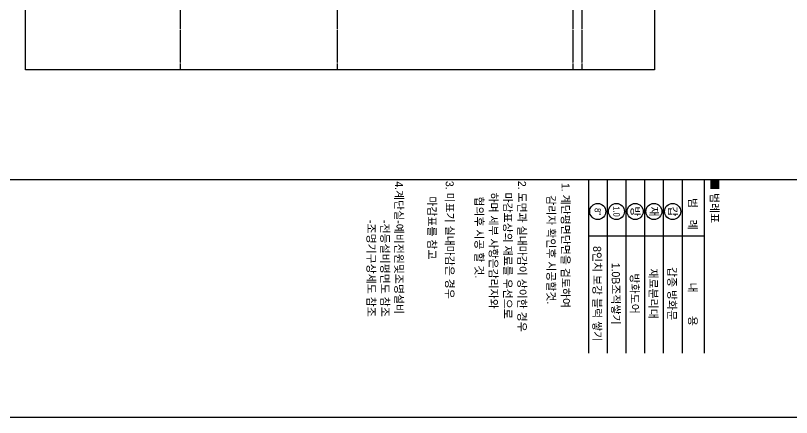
# Model space of a CAD drawing. Header units: millimetres. Extents: x 11948722 to 13111668, y -10771712 to -10232988.
# Drawn here: x 12773137 to 12794885, y -10515136 to -10503863 of the extents above; entities that cross this region are included whole.
import ezdxf
from ezdxf.enums import TextEntityAlignment as Align

# ---------------------------------------------------------------- set-up
doc = ezdxf.new("R2010")
doc.units = ezdxf.units.MM
doc.header["$LTSCALE"] = 150
doc.header["$MEASUREMENT"] = 0
doc.linetypes.add('CEN', pattern=[6.2, 6, -0.1, 0, -0.1])
doc.linetypes.add('HID', pattern=[2.3, 1.5, -0.8])
doc.layers.get('0').update_dxf_attribs({"linetype": 'CONTINUOUS'})
doc.layers.get('Defpoints').update_dxf_attribs({"color": 117, "linetype": 'CONTINUOUS'})
for name, color, linetype in [('A-중심선', 10, 'CEN'), ('BOX', 7, 'CONTINUOUS'), ('BOX TEXT', 3, 'CONTINUOUS'), ('TEX-SYM', 3, 'CONTINUOUS')]:
    doc.layers.add(name, color=color, linetype=linetype)
doc.styles.add('돋움', font='')
doc.styles.get('돋움').set_extended_font_data('Dotum')

msp = doc.modelspace()

# ---------------------------------------------------------------- linework, layer by layer
for centre in [(12789454.3, -10509358.8), (12789979.3, -10509358.8), (12790504.3, -10509358.8), (12791029.3, -10509358.8), (12791554.3, -10509358.8)]:
    msp.add_circle(centre, 225)
at = {"layer": 'A-중심선'}
for p, q in [((12777754.7, -10458703.5), (12777754.7, -10505384.5)), ((12782154.7, -10458703.5), (12782154.7, -10505384.5)), ((12788754.7, -10458703.5), (12788754.7, -10505384.5)), ((12789004.7, -10458703.5), (12789004.7, -10505384.5))]:
    msp.add_line(p, q, dxfattribs=at)
at = {"layer": 'BOX'}
for points in [[(12789191.8, -10508461.3), (12789191.8, -10513336.3)], [(12791816.8, -10508461.3), (12791816.8, -10513336.3)], [(12792435.5, -10508461.3), (12792435.5, -10513336.3)], [(12792435.5, -10510047.6), (12789191.8, -10510047.6)]]:
    msp.add_lwpolyline(points, dxfattribs=at)
at = {"layer": 'BOX', "color": 252}
for points in [[(12789716.8, -10508461.3), (12789716.8, -10513336.3)], [(12790241.8, -10508461.3), (12790241.8, -10513336.3)], [(12790766.8, -10508461.3), (12790766.8, -10513336.3)], [(12791291.8, -10508461.3), (12791291.8, -10513336.3)]]:
    msp.add_lwpolyline(points, dxfattribs=at)
at = {"layer": 'Defpoints', "ltscale": 1200}
for points in [[(12760912.7, -10452136.3), (12805462.7, -10452136.3), (12805462.7, -10515136.3), (12760912.7, -10515136.3)], [(12762765.7, -10508461.3), (12803715.7, -10508461.3), (12803715.7, -10453936.3), (12762765.7, -10453936.3)], [(12773420.5, -10458703.5), (12791046.5, -10458703.5), (12791046.5, -10505384.5), (12773420.5, -10505384.5)]]:
    msp.add_lwpolyline(points, close=True, dxfattribs=at)

# ---------------------------------------------------------------- texts
at = {"layer": 'BOX TEXT', "linetype": 'HID', "style": '돋움'}
for s, p in [('4.계단실-예비전원및조명설비', (12783884.6, -10508513.5)), ('1. 계단평면단면을 검토하여 ', (12788551.9, -10508558.8)), ('감리자 확인후 시공할것.', (12788148.3, -10508902.7)), ('-조명기구상세도 참조', (12783105.6, -10509598.4)), ('-전등설비평면도 참조', (12783492, -10509598.4))]:
    msp.add_text(s, height=224.465, rotation=270, dxfattribs=at).set_placement(p, align=Align.MIDDLE_LEFT)
for s, height, p in [(' 3. 미표기 실내마감은 경우', 224.465, (12785193.4, -10508418.8)), (' 2. 도면과 실내마감이 상이한 경우', 224.465, (12787221.5, -10508418.8)), ('     하며 세부 사항은감리자와 ', 224.465, (12786419, -10508418.8)), ('     마감표상의 재료를 우선으로 ', 224.465, (12786819.8, -10508418.8)), ('마감표를 참고', 224.47, (12784696.1, -10508932.1)), ('협의후 시공 할 것.', 224.465, (12786020.4, -10508935.2))]:
    msp.add_text(s, height=height, rotation=270, dxfattribs=at).set_placement(p)
at = {"layer": 'TEX-SYM', "color": 3, "style": '돋움'}
msp.add_text('■ 범례표 ', height=225, rotation=270, dxfattribs=at).set_placement((12792615, -10508450.7))
for s, p in [('범    례', (12792004.3, -10509423.9)), ('8인치 보강 블럭 쌓기', (12789324.7, -10511663.2)), ('1.0B조적쌓기', (12789849.7, -10511663.2)), ('재료분리대', (12790899.7, -10511663.2)), ('갑종 방화문', (12791424.7, -10511663.2)), ('방화도어', (12790374.7, -10511663.2)), ('내        용', (12792004.3, -10511960.8))]:
    msp.add_text(s, height=225, rotation=270, dxfattribs=at).set_placement(p, align=Align.CENTER)
at = {"layer": 'TEX-SYM', "color": 3, "style": '돋움', "width": 0.9}
for s, p in [('8"', (12789456.4, -10509359.3)), ('1.0', (12789981.4, -10509359.3))]:
    msp.add_text(s, height=180, rotation=270, dxfattribs=at).set_placement(p, align=Align.MIDDLE_CENTER)
at = {"layer": 'TEX-SYM', "color": 3, "style": '돋움'}
for s, p in [('방', (12790506.4, -10509359.3)), ('재', (12791031.4, -10509359.3)), ('갑', (12791556.4, -10509359.3))]:
    msp.add_text(s, height=225, rotation=270, dxfattribs=at).set_placement(p, align=Align.MIDDLE_CENTER)

doc.saveas('drawing.dxf')
